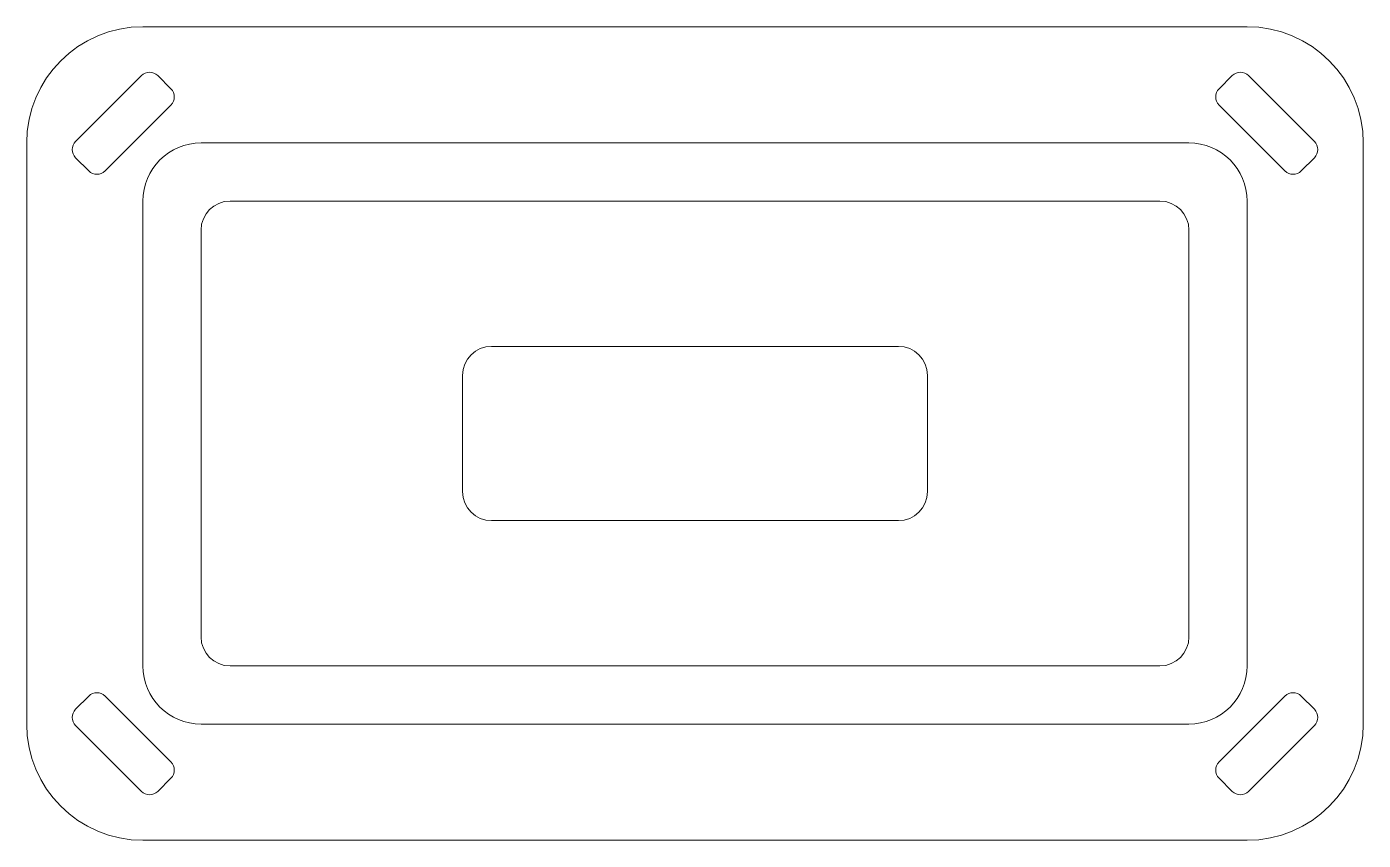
# Model space of a CAD drawing. Header units: inches. Extents: x 0 to 23, y 0 to 14.
import ezdxf

# ---------------------------------------------------------------- set-up
doc = ezdxf.new("R2010")
doc.units = ezdxf.units.IN
doc.header["$MEASUREMENT"] = 0

msp = doc.modelspace()

# ---------------------------------------------------------------- linework, layer by layer
at = {"color": 7, "linetype": 'Continuous', "lineweight": 15}
for p, q in [((2, 14), (21, 14)), ((1.973, 13.159), (0.841, 12.027)), ((2.481, 12.933), (2.256, 13.159)), ((20.519, 12.933), (20.744, 13.159)), ((21.027, 13.159), (22.159, 12.027)), ((1.35, 11.519), (2.481, 12.65)), ((21.65, 11.519), (20.519, 12.65)), ((0, 2), (0, 12)), ((3, 12), (20, 12)), ((23, 2), (23, 12)), ((0.841, 11.744), (1.067, 11.519)), ((22.159, 11.744), (21.933, 11.519)), ((2, 3), (2, 11)), ((3.5, 11), (19.5, 11)), ((21, 3), (21, 11)), ((3, 3.5), (3, 10.5)), ((20, 3.5), (20, 10.5)), ((8, 8.5), (15, 8.5)), ((7.5, 8), (7.5, 6)), ((15.5, 8), (15.5, 6)), ((8, 5.5), (15, 5.5)), ((3.5, 3), (19.5, 3)), ((0.841, 2.256), (1.067, 2.481)), ((1.35, 2.481), (2.481, 1.35)), ((21.65, 2.481), (20.519, 1.35)), ((22.159, 2.256), (21.933, 2.481)), ((1.973, 0.841), (0.841, 1.973)), ((3, 2), (20, 2)), ((21.027, 0.841), (22.159, 1.973)), ((2.481, 1.067), (2.256, 0.841)), ((20.519, 1.067), (20.744, 0.841)), ((2, 0), (21, 0))]:
    msp.add_line(p, q, dxfattribs=at)
for centre, radius, start, end in [((2, 12), 2, 90, 180), ((21, 12), 2, 0, 90), ((2.114, 13.017), 0.2, 45, 135), ((20.886, 13.017), 0.2, 45, 135), ((2.34, 12.792), 0.2, 315, 45), ((20.66, 12.792), 0.2, 135, 225), ((0.983, 11.886), 0.2, 135, 225), ((3, 11), 1, 90, 180), ((20, 11), 1, 0, 90), ((22.017, 11.886), 0.2, 315, 45), ((1.208, 11.66), 0.2, 225, 315), ((21.792, 11.66), 0.2, 225, 315), ((3.5, 10.5), 0.5, 90, 180), ((19.5, 10.5), 0.5, 0, 90), ((8, 8), 0.5, 90, 180), ((15, 8), 0.5, 0, 90), ((8, 6), 0.5, 180, 270), ((15, 6), 0.5, 270, 0), ((3.5, 3.5), 0.5, 180, 270), ((19.5, 3.5), 0.5, 270, 0), ((3, 3), 1, 180, 270), ((20, 3), 1, 270, 0), ((1.208, 2.34), 0.2, 45, 135), ((21.792, 2.34), 0.2, 45, 135), ((0.983, 2.114), 0.2, 135, 225), ((22.017, 2.114), 0.2, 315, 45), ((2, 2), 2, 180, 270), ((21, 2), 2, 270, 0), ((2.34, 1.208), 0.2, 315, 45), ((20.66, 1.208), 0.2, 135, 225), ((2.114, 0.983), 0.2, 225, 315), ((20.886, 0.983), 0.2, 225, 315)]:
    msp.add_arc(centre, radius, start, end, dxfattribs=at)

doc.saveas('drawing.dxf')
